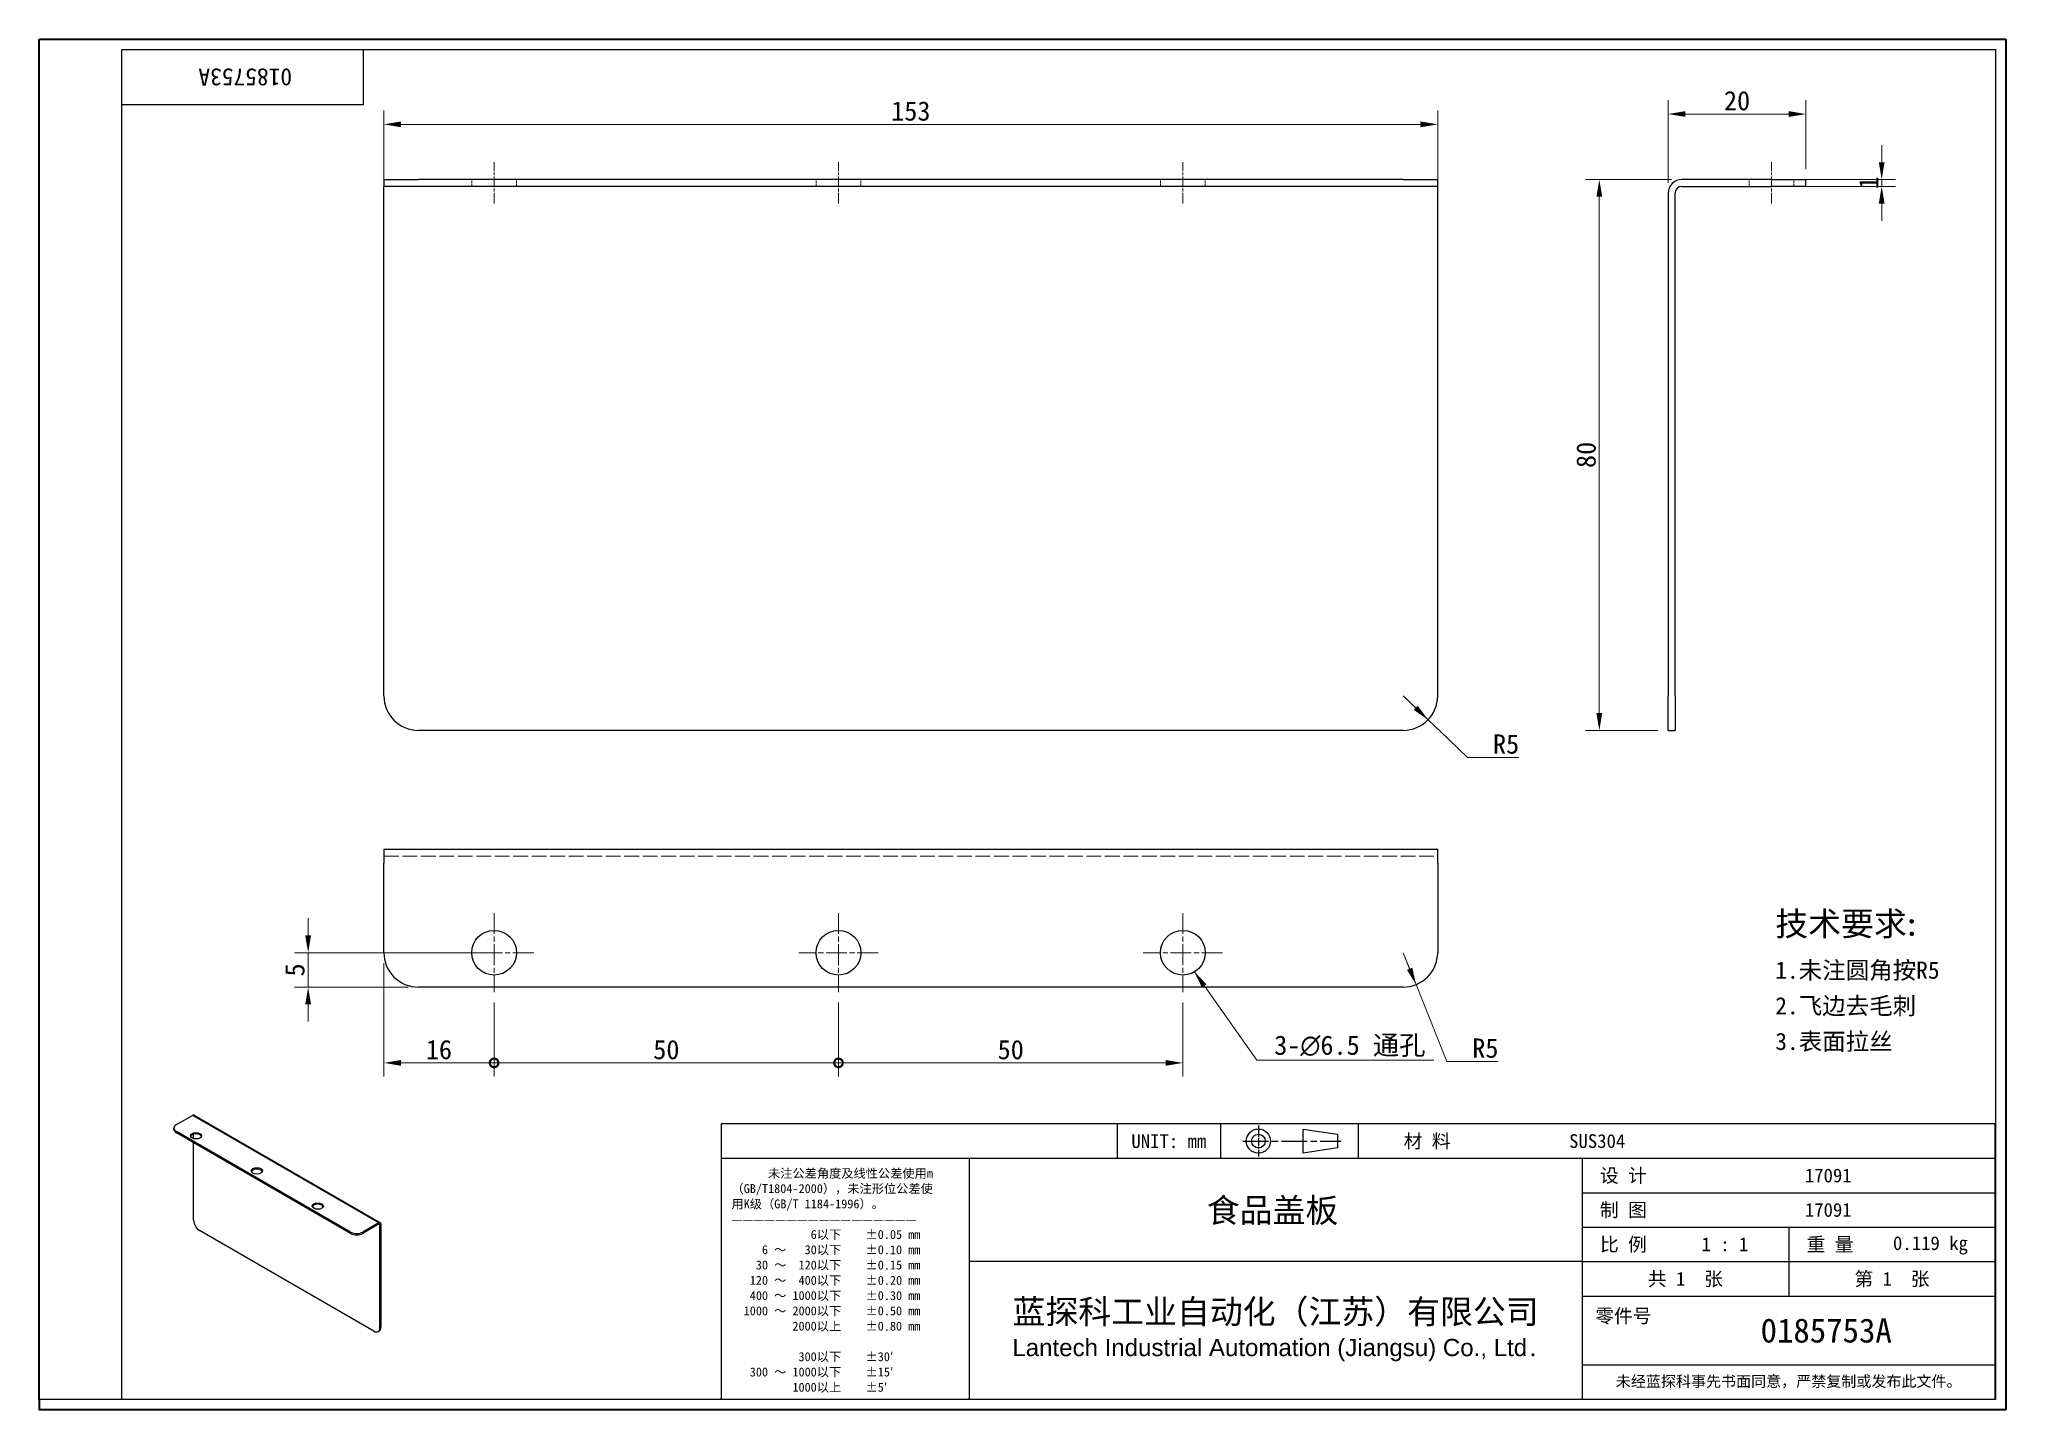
# Model space of a CAD drawing. Header units: millimetres. Extents: x 6 to 292, y 5 to 205.
import ezdxf
from ezdxf.enums import TextEntityAlignment as Align

# ---------------------------------------------------------------- set-up
doc = ezdxf.new("R2010")
doc.units = ezdxf.units.MM
doc.linetypes.add('CHAIN', pattern=[0.3543, 0.2362, -0.0295, 0.0591, -0.0295])
doc.linetypes.add('DASHED', pattern=[0.2067, 0.1654, -0.0413])
for name, color, linetype, lineweight in [('1', 7, 'Continuous', 18), ('可见 (ISO)', 7, 'Continuous', 25), ('可见窄的 (ISO)', 7, 'Continuous', 18), ('图框 (ISO)', 7, 'Continuous', 35), ('标题 (ISO)', 7, 'Continuous', 25)]:
    doc.layers.add(name, color=color, linetype=linetype, lineweight=lineweight)
for name, color, linetype, lineweight, true_color in [('中心标记 (ISO)', 1, 'CHAIN', 18, 0xff0000), ('中心线 (ISO)', 1, 'CHAIN', 18, 0xff0000), ('尺寸 (ISO)', 7, 'Continuous', 18, 0x008000), ('符号 (ISO)', 7, 'Continuous', 18, 0x008000), ('隐藏 (ISO)', 5, 'DASHED', 18, 0x0000ff)]:
    doc.layers.add(name, color=color, linetype=linetype, lineweight=lineweight, true_color=true_color)
doc.styles.add('文本样式164', font='SimSun.ttf')
doc.styles.add('文本样式165', font='SimSun.ttf')
doc.styles.add('文本样式74', font='SimSun.ttf')
doc.styles.add('最新国标', font='simfang.ttf')
doc.styles.add('注释文本 (ISO)', font='simfang.ttf')
doc.dimstyles.new('默认 (GB)', dxfattribs={"dimtxt": 2.8, "dimasz": 2.5, "dimexe": 2, "dimexo": 1.5, "dimgap": 0.5, "dimtad": 1, "dimtoh": 1, "dimdsep": 46, "dimtxsty": '最新国标', "dimcen": 0.09, "dimdle": 10, "dimclrd": 256, "dimclre": 256, "dimclrt": 256, "dimaunit": 1, "dimadec": 3, "dimazin": 2, "dimtfac": 0.535714, "dimtdec": 3, "dimtmove": 0, "dimatfit": 3, "dimfxl": 0, "dimtolj": 1, "dimlwd": -1, "dimlwe": -1, "dimarcsym": 0})
doc.dimstyles.new('默认 (GB)$7', dxfattribs={"dimtxt": 2.8, "dimasz": 2.5, "dimexe": 2, "dimexo": 1.5, "dimgap": 0.5, "dimtad": 1, "dimtoh": 1, "dimdsep": 46, "dimtxsty": '最新国标', "dimcen": 0.09, "dimdle": 10, "dimclrd": 256, "dimclre": 256, "dimclrt": 256, "dimaunit": 1, "dimadec": 3, "dimazin": 2, "dimtfac": 0.535714, "dimtdec": 3, "dimtmove": 0, "dimatfit": 3, "dimfxl": 0, "dimtolj": 1, "dimlwd": -1, "dimlwe": -1, "dimarcsym": 0})

# ---------------------------------------------------------------- blocks, each defined once
blk = doc.blocks.new('图框 最新国标')
at = {"layer": '图框 (ISO)'}
for p, q in [((6, 7), (6, 204.5)), ((6, 204.5), (291.5, 204.5)), ((291.5, 204.5), (291.5, 5.5)), ((6, 7), (6, 5.5)), ((6, 7), (6, 5.5)), ((291.5, 5.5), (6, 5.5))]:
    blk.add_line(p, q, dxfattribs=at)
at = {"layer": '图框 (ISO)', "color": 7, "linetype": 'Continuous', "lineweight": 25}
for p, q in [((18, 203), (290, 203)), ((18, 7), (18, 203)), ((18, 203), (290, 203)), ((53, 203), (53, 195)), ((290, 203), (290, 7)), ((290, 203), (290, 7)), ((53, 195), (18, 195)), ((290, 7), (6, 7)), ((290, 7), (18, 7))]:
    blk.add_line(p, q, dxfattribs=at)
at = {"layer": '图框 (ISO)', "style": '文本样式74'}
blk.add_attdef('零件代号_001', (42.7, 200.25), '', height=2.5, rotation=180, dxfattribs=at)
blk = doc.blocks.new('标题栏 最新国标')
at = {"layer": '标题 (ISO)'}
for p, q in [((381.98, -183.84), (196.98, -183.84)), ((196.98, -183.84), (196.98, -223.84)), ((254.48, -183.84), (254.48, -188.84)), ((269.48, -183.84), (269.48, -188.84)), ((281.48, -188.09), (281.48, -184.59)), ((281.48, -184.59), (286.48, -185.34)), ((286.48, -185.34), (286.48, -187.34)), ((289.48, -183.84), (289.48, -188.84)), ((381.98, -223.84), (381.98, -183.84)), ((383.48, -183.84), (383.48, -225.34)), ((286.48, -187.34), (281.48, -188.09)), ((196.98, -188.84), (381.98, -188.84)), ((232.98, -188.84), (232.98, -223.84)), ((321.98, -188.84), (321.98, -223.84)), ((321.98, -193.84), (381.98, -193.84)), ((321.98, -198.84), (381.98, -198.84)), ((351.98, -198.84), (351.98, -208.84)), ((321.98, -203.84), (232.98, -203.84)), ((321.98, -203.84), (381.98, -203.84)), ((321.98, -208.84), (381.98, -208.84)), ((321.98, -218.84), (381.98, -218.84)), ((196.98, -223.84), (381.98, -223.84)), ((383.48, -225.34), (196.98, -225.34))]:
    blk.add_line(p, q, dxfattribs=at)
at = {"layer": '标题 (ISO)', "linetype": 'CHAIN', "ltscale": 5.000333}
blk.add_line((274.98, -184.09), (274.98, -188.59), dxfattribs=at)
at = {"layer": '标题 (ISO)', "linetype": 'CHAIN', "ltscale": 15.834605}
blk.add_line((272.73, -186.34), (286.98, -186.34), dxfattribs=at)
at = {"layer": '标题 (ISO)'}
for radius in [1.75, 1]:
    blk.add_circle((274.98, -186.34), radius, dxfattribs=at)
at = {"layer": '1', "style": '文本样式164'}
for s, p in [('UNIT: mm', (261.98, -186.34)), ('材 料', (299.48, -186.34)), ('设 计', (327.98, -191.34)), ('制 图', (327.98, -196.34)), ('比 例', (327.98, -201.34)), ('重 量', (357.98, -201.34)), ('共 1  张', (336.98, -206.34)), ('第 1  张', (366.98, -206.34))]:
    blk.add_text(s, height=2, dxfattribs=at).set_placement(p, align=Align.MIDDLE_CENTER)
at = {"layer": '标题 (ISO)', "style": '注释文本 (ISO)'}
for s, insert, char_height, attachment_point, line_spacing_factor in [('\\fSimSun|b0|i0;{\\H1.3000;      未注公差角度及线性公差使用m\\P}\\fSimSun|b0|i0;{\\H1.3000;（GB/T1804-2000），未注形位公差使\\P}\\fSimSun|b0|i0;{\\H1.3000;用K级（GB/T 1184-1996）。\\P}\\fSimSun|b0|i0;{\\H1.3000;—————————————————\\P}\\fSimSun|b0|i0;{\\H1.3000;             6以下    ±0.05 mm\\P}\\fSimSun|b0|i0;{\\H1.3000;     6 ～   30以下    ±0.10 mm\\P}\\fSimSun|b0|i0;{\\H1.3000;    30 ～  120以下    ±0.15 mm\\P}\\fSimSun|b0|i0;{\\H1.3000;   120 ～  400以下    ±0.20 mm\\P}\\fSimSun|b0|i0;{\\H1.3000;   400 ～ 1000以下    ±0.30 mm\\P}\\fSimSun|b0|i0;{\\H1.3000;  1000 ～ 2000以下    ±0.50 mm\\P}\\fSimSun|b0|i0;{\\H1.3000;          2000以上    ±0.80 mm\\P}\\fSimSun|b0|i0;{\\H1.3000;\\P}\\fSimSun|b0|i0;{\\H1.3000;           300以下    ±30′\\P}\\fSimSun|b0|i0;{\\H1.3000;   300 ～ 1000以下    ±15′\\P}\\fSimSun|b0|i0;{\\H1.3000;          1000以上    ±5′}', (198.48, -206.63), 1.3, 4, 1.023913), ('{\\fMicrosoft YaHei|b0|i0|c134|p34;\\H1.75x;蓝探科工业自动化（江苏）有限公司\\P\\fArial|b0|i0|c0|p34;\\H0.71429x;Lantech Industrial Automation (Jiangsu) Co., Ltd\\fFangSong|b0|i0|c134|p49;.\\H1.15195x; }', (277.48, -213.84), 2, 5, 0.978695)]:
    blk.add_mtext(s, dxfattribs=dict(at, insert=insert, char_height=char_height, attachment_point=attachment_point, line_spacing_factor=line_spacing_factor))
at = {"layer": '标题 (ISO)', "attachment_point": 5, "style": '注释文本 (ISO)'}
for s, insert, char_height in [('\\fFangSong|b0|i0;零件号', (327.98, -211.84), 2), ('\\fSimSun|b0|i0;{\\H1.6000;未经蓝探科事先书面同意，严禁复制或发布此文件。}', (351.98, -221.34), 1.6)]:
    blk.add_mtext(s, dxfattribs=dict(at, insert=insert, char_height=char_height))
at = {"layer": '标题 (ISO)'}
for tag, p, height, style in [('材料_001', (320.09, -187.33), 2, '注释文本 (ISO)'), ('设计人_001', (354.32, -192.33), 2, '注释文本 (ISO)'), ('库存编号_001', (267.49, -198.14), 3.5, '文本样式165'), ('设计人_001', (354.32, -197.33), 2, '注释文本 (ISO)'), ('视图比例_001', (339.32, -202.33), 2, '注释文本 (ISO)'), ('质量\\P3;_001', (367.12, -202.16), 2, '注释文本 (ISO)'), ('零件代号_001', (347.9, -215.59), 3.5, '文本样式165')]:
    blk.add_attdef(tag, p, '', height=height, dxfattribs=dict(at, style=style))
blk = doc.blocks.new('*D5')
at = {"layer": 'Defpoints', "color": 0, "transparency": 16777216}
for p in [(262.5, 193.65), (262.5, 184.15), (242.5, 182.15)]:
    blk.add_point(p, dxfattribs=at)
at = {"layer": '尺寸 (ISO)', "color": 116, "true_color": 0x00803f, "transparency": 16777216}
for p, q in [((242.5, 183.65), (242.5, 195.65)), ((262.5, 185.65), (262.5, 195.65)), ((245, 193.65), (260, 193.65))]:
    blk.add_line(p, q, dxfattribs=at)
for points in [[(245, 194.07), (245, 193.23), (242.5, 193.65)], [(260, 194.07), (260, 193.23), (262.5, 193.65)]]:
    blk.add_solid(points, dxfattribs=at)
at = {"layer": '尺寸 (ISO)', "transparency": 16777216, "insert": (252.5, 195.57), "char_height": 2.8, "attachment_point": 5, "style": '最新国标'}
blk.add_mtext('\\A1;20', dxfattribs=at)
blk = doc.blocks.new('*D6')
at = {"layer": 'Defpoints', "color": 0, "transparency": 16777216}
for p in [(209.03, 192.15), (56.03, 182.15), (209.03, 182.15)]:
    blk.add_point(p, dxfattribs=at)
at = {"layer": '尺寸 (ISO)', "color": 116, "true_color": 0x00803f, "transparency": 16777216}
for p, q in [((56.03, 183.65), (56.03, 194.15)), ((209.03, 183.65), (209.03, 194.15)), ((58.53, 192.15), (206.53, 192.15))]:
    blk.add_line(p, q, dxfattribs=at)
for points in [[(58.53, 192.57), (58.53, 191.73), (56.03, 192.15)], [(206.53, 192.57), (206.53, 191.73), (209.03, 192.15)]]:
    blk.add_solid(points, dxfattribs=at)
at = {"layer": '尺寸 (ISO)', "transparency": 16777216, "insert": (132.53, 194.07), "char_height": 2.8, "attachment_point": 5, "style": '最新国标'}
blk.add_mtext('\\A1;153', dxfattribs=at)
blk = doc.blocks.new('*D7')
at = {"layer": 'Defpoints', "color": 0, "transparency": 16777216}
for p in [(244.5, 184.15), (232.5, 104.15), (242.5, 104.15)]:
    blk.add_point(p, dxfattribs=at)
at = {"layer": '尺寸 (ISO)', "color": 116, "true_color": 0x00803f, "transparency": 16777216}
for p, q in [((243, 184.15), (230.5, 184.15)), ((232.5, 181.65), (232.5, 106.65)), ((241, 104.15), (230.5, 104.15))]:
    blk.add_line(p, q, dxfattribs=at)
for points in [[(232.08, 181.65), (232.92, 181.65), (232.5, 184.15)], [(232.08, 106.65), (232.92, 106.65), (232.5, 104.15)]]:
    blk.add_solid(points, dxfattribs=at)
at = {"layer": '尺寸 (ISO)', "transparency": 16777216, "insert": (230.59, 144.15), "char_height": 2.8, "attachment_point": 5, "rotation": 90, "style": '最新国标'}
blk.add_mtext('\\A1;80', dxfattribs=at)
blk = doc.blocks.new('*D8')
at = {"layer": 'Defpoints', "color": 0, "transparency": 16777216}
for p in [(257.5, 184.15), (257.5, 183.15), (273.5, 183.15)]:
    blk.add_point(p, dxfattribs=at)
at = {"layer": '尺寸 (ISO)', "color": 116, "true_color": 0x00803f, "transparency": 16777216}
for p, q in [((273.5, 186.65), (273.5, 189.15)), ((259, 184.15), (275.5, 184.15)), ((259, 183.15), (275.5, 183.15)), ((273.5, 184.15), (273.5, 183.15)), ((273.5, 180.65), (273.5, 178.15))]:
    blk.add_line(p, q, dxfattribs=at)
for points in [[(273.08, 186.65), (273.92, 186.65), (273.5, 184.15)], [(273.08, 180.65), (273.92, 180.65), (273.5, 183.15)]]:
    blk.add_solid(points, dxfattribs=at)
at = {"layer": '尺寸 (ISO)', "transparency": 16777216, "insert": (271.6, 183.65), "char_height": 2.8, "attachment_point": 5, "rotation": 90, "style": '最新国标'}
blk.add_mtext('\\A1;1', dxfattribs=at)
blk = doc.blocks.new('*D9')
at = {"layer": 'Defpoints', "color": 0, "transparency": 16777216}
for p in [(204.03, 109.15), (207.65, 105.69)]:
    blk.add_point(p, dxfattribs=at)
at = {"layer": '尺寸 (ISO)', "color": 116, "true_color": 0x00803f, "transparency": 16777216}
for p, q in [((204.03, 109.15), (207.65, 105.69)), ((205.84, 107.42), (204.03, 109.15)), ((207.65, 105.69), (209.45, 103.97)), ((213.36, 100.23), (209.45, 103.97)), ((220.81, 100.23), (213.36, 100.23))]:
    blk.add_line(p, q, dxfattribs=at)
blk.add_solid([(206.13, 107.72), (205.55, 107.12), (207.65, 105.69)], dxfattribs=at)
at = {"layer": '尺寸 (ISO)', "transparency": 16777216, "insert": (218.96, 102.14), "char_height": 2.8, "attachment_point": 5, "style": '最新国标'}
blk.add_mtext('\\A1;R5', dxfattribs=at)
blk = doc.blocks.new('_DotSmall')
at = {"color": 0, "linetype": 'ByBlock', "const_width": 0.5}
blk.add_lwpolyline([(-0.0625, 0, 1), (0.0625, 0, 1)], format="xyb", close=True, dxfattribs=at)
blk = doc.blocks.new('*D10')
at = {"layer": 'Defpoints', "color": 0, "transparency": 16777216}
for p in [(56.03, 71.86), (72.03, 66.11), (72.03, 55.86)]:
    blk.add_point(p, dxfattribs=at)
at = {"layer": '尺寸 (ISO)', "color": 116, "true_color": 0x00803f, "transparency": 16777216}
for p, q in [((56.03, 70.36), (56.03, 53.86)), ((72.03, 64.61), (72.03, 53.86)), ((58.53, 55.86), (72.03, 55.86))]:
    blk.add_line(p, q, dxfattribs=at)
blk.add_solid([(58.53, 56.28), (58.53, 55.44), (56.03, 55.86)], dxfattribs=at)
at = {"layer": '尺寸 (ISO)', "color": 116, "true_color": 0x00803f, "transparency": 16777216, "xscale": 2.5, "yscale": 2.5, "zscale": 2.5}
blk.add_blockref('_DotSmall', (72.03, 55.86), dxfattribs=at)
at = {"layer": '尺寸 (ISO)', "transparency": 16777216, "insert": (64.02, 57.77), "char_height": 2.8, "attachment_point": 5, "style": '最新国标'}
blk.add_mtext('\\A1;16', dxfattribs=at)
blk = doc.blocks.new('*D12')
at = {"layer": 'Defpoints', "color": 0, "transparency": 16777216}
for p in [(72.03, 66.11), (122.03, 66.11), (122.03, 55.86)]:
    blk.add_point(p, dxfattribs=at)
at = {"layer": '尺寸 (ISO)', "color": 116, "true_color": 0x00803f, "transparency": 16777216}
for p, q in [((72.03, 64.61), (72.03, 53.86)), ((122.03, 64.61), (122.03, 53.86)), ((72.03, 55.86), (122.03, 55.86))]:
    blk.add_line(p, q, dxfattribs=at)
at = {"layer": '尺寸 (ISO)', "color": 116, "true_color": 0x00803f, "transparency": 16777216, "xscale": 2.5, "yscale": 2.5, "zscale": 2.5, "rotation": 180}
blk.add_blockref('_DotSmall', (72.03, 55.86), dxfattribs=at)
at = {"layer": '尺寸 (ISO)', "color": 116, "true_color": 0x00803f, "transparency": 16777216, "xscale": 2.5, "yscale": 2.5, "zscale": 2.5}
blk.add_blockref('_DotSmall', (122.03, 55.86), dxfattribs=at)
at = {"layer": '尺寸 (ISO)', "transparency": 16777216, "insert": (97.04, 57.77), "char_height": 2.8, "attachment_point": 5, "style": '最新国标'}
blk.add_mtext('\\A1;50', dxfattribs=at)
blk = doc.blocks.new('*D13')
at = {"layer": 'Defpoints', "color": 0, "transparency": 16777216}
for p in [(122.03, 66.11), (172.03, 66.11), (172.03, 55.86)]:
    blk.add_point(p, dxfattribs=at)
at = {"layer": '尺寸 (ISO)', "color": 116, "true_color": 0x00803f, "transparency": 16777216}
for p, q in [((122.03, 64.61), (122.03, 53.86)), ((172.03, 64.61), (172.03, 53.86)), ((122.03, 55.86), (169.53, 55.86))]:
    blk.add_line(p, q, dxfattribs=at)
blk.add_solid([(169.53, 56.28), (169.53, 55.44), (172.03, 55.86)], dxfattribs=at)
at = {"layer": '尺寸 (ISO)', "color": 116, "true_color": 0x00803f, "transparency": 16777216, "xscale": 2.5, "yscale": 2.5, "zscale": 2.5, "rotation": 180}
blk.add_blockref('_DotSmall', (122.03, 55.86), dxfattribs=at)
at = {"layer": '尺寸 (ISO)', "transparency": 16777216, "insert": (147.04, 57.77), "char_height": 2.8, "attachment_point": 5, "style": '最新国标'}
blk.add_mtext('\\A1;50', dxfattribs=at)
blk = doc.blocks.new('*D14')
at = {"layer": 'Defpoints', "color": 0, "transparency": 16777216}
for p in [(204.03, 71.86), (205.89, 67.22)]:
    blk.add_point(p, dxfattribs=at)
at = {"layer": '尺寸 (ISO)', "color": 116, "true_color": 0x00803f, "transparency": 16777216}
for p, q in [((204.03, 71.86), (205.89, 67.22)), ((204.96, 69.54), (204.03, 71.86)), ((205.89, 67.22), (206.82, 64.9)), ((210.36, 56.06), (206.82, 64.9)), ((217.81, 56.06), (210.36, 56.06))]:
    blk.add_line(p, q, dxfattribs=at)
blk.add_solid([(205.35, 69.69), (204.57, 69.38), (205.89, 67.22)], dxfattribs=at)
at = {"layer": '尺寸 (ISO)', "transparency": 16777216, "insert": (215.95, 57.98), "char_height": 2.8, "attachment_point": 5, "style": '最新国标'}
blk.add_mtext('\\A1;R5', dxfattribs=at)
blk = doc.blocks.new('*D15')
at = {"layer": 'Defpoints', "color": 0, "transparency": 16777216}
for p in [(72.03, 71.86), (45.03, 66.86), (61.03, 66.86)]:
    blk.add_point(p, dxfattribs=at)
at = {"layer": '尺寸 (ISO)', "color": 116, "true_color": 0x00803f, "transparency": 16777216}
for p, q in [((45.03, 74.36), (45.03, 76.86)), ((70.53, 71.86), (43.03, 71.86)), ((45.03, 71.86), (45.03, 66.86)), ((59.53, 66.86), (43.03, 66.86)), ((45.03, 64.36), (45.03, 61.86))]:
    blk.add_line(p, q, dxfattribs=at)
for points in [[(44.61, 74.36), (45.45, 74.36), (45.03, 71.86)], [(44.61, 64.36), (45.45, 64.36), (45.03, 66.86)]]:
    blk.add_solid(points, dxfattribs=at)
at = {"layer": '尺寸 (ISO)', "transparency": 16777216, "insert": (43.12, 69.36), "char_height": 2.8, "attachment_point": 5, "rotation": 90, "style": '最新国标'}
blk.add_mtext('\\A1;5', dxfattribs=at)

msp = doc.modelspace()

# ---------------------------------------------------------------- linework, layer by layer
at = {"layer": '中心标记 (ISO)', "ltscale": 12.778786}
for p, q in [((72.0313, 77.6089), (72.0313, 66.1089)), ((122.0313, 77.6089), (122.0313, 66.1089)), ((172.0313, 77.6089), (172.0313, 66.1089)), ((77.7813, 71.8589), (66.2813, 71.8589)), ((127.7813, 71.8589), (116.2813, 71.8589)), ((177.7813, 71.8589), (166.2813, 71.8589))]:
    msp.add_line(p, q, dxfattribs=at)
at = {"layer": '中心线 (ISO)', "ltscale": 6.667144}
for p, q in [((72.0313, 180.649), (72.0313, 186.649)), ((122.0313, 180.649), (122.0313, 186.649)), ((172.0313, 180.649), (172.0313, 186.649)), ((257.5015, 180.649), (257.5015, 186.649))]:
    msp.add_line(p, q, dxfattribs=at)
at = {"layer": '可见 (ISO)'}
for p, q in [((56.0313, 184.149), (61.0313, 184.149)), ((56.0313, 184.149), (56.0313, 183.149)), ((61.0313, 183.149), (56.0313, 183.149)), ((56.0313, 182.149), (56.0313, 183.149)), ((204.0313, 184.149), (61.0313, 184.149)), ((204.0313, 183.149), (61.0313, 183.149)), ((204.0313, 184.149), (209.0313, 184.149)), ((209.0313, 183.149), (204.0313, 183.149)), ((209.0313, 183.149), (209.0313, 184.149)), ((209.0313, 182.149), (209.0313, 183.149)), ((257.5015, 184.149), (244.5015, 184.149)), ((244.5015, 183.149), (257.5015, 183.149)), ((257.5015, 184.149), (262.5015, 184.149)), ((262.5015, 183.149), (257.5015, 183.149)), ((262.5015, 183.149), (262.5015, 184.149)), ((56.0313, 109.149), (56.0313, 182.149)), ((209.0313, 109.149), (209.0313, 182.149)), ((242.5015, 182.149), (242.5015, 109.149)), ((243.5015, 109.149), (243.5015, 182.149)), ((242.5015, 104.149), (242.5015, 109.149)), ((243.5015, 109.149), (243.5015, 104.149)), ((204.0313, 104.149), (61.0313, 104.149)), ((242.5015, 104.149), (243.5015, 104.149)), ((209.0313, 86.8589), (56.0313, 86.8589)), ((56.0313, 86.8589), (56.0313, 84.8589)), ((209.0313, 84.8589), (209.0313, 86.8589)), ((56.0313, 71.8589), (56.0313, 84.8589)), ((209.0313, 84.8589), (209.0313, 71.8589)), ((204.0313, 66.8589), (61.0313, 66.8589)), ((25.5521, 46.1971), (25.5521, 46.4013)), ((25.9182, 46.9116), (28.2163, 48.2384)), ((51.1973, 31.2961), (25.9182, 45.891)), ((51.1973, 31.092), (25.9182, 45.6868)), ((28.4663, 48.2632), (55.5132, 32.6477)), ((28.3931, 44.8562), (28.3931, 45.4968)), ((28.3931, 33.0311), (28.3931, 44.258)), ((54.5561, 16.9053), (29.277, 31.5002)), ((55.2632, 32.6229), (52.9651, 31.2961)), ((55.2632, 32.4188), (52.9651, 31.092)), ((55.44, 17.4156), (55.44, 32.3167)), ((55.6167, 17.5177), (55.6167, 32.4188)), ((55.1811, 16.8434), (55.3578, 16.9455))]:
    msp.add_line(p, q, dxfattribs=at)
for centre in [(72.0313, 71.8589), (122.0313, 71.8589), (172.0313, 71.8589)]:
    msp.add_circle(centre, 3.25, dxfattribs=at)
for centre, radius, start, end in [((244.5015, 182.149), 2, 90, 180), ((244.5015, 182.149), 1, 90, 180), ((61.0313, 109.149), 5, 180, 270), ((204.0313, 109.149), 5, 270, 0), ((61.0313, 71.8589), 5, 180, 270), ((204.0313, 71.8589), 5, 270, 0)]:
    msp.add_arc(centre, radius, start, end, dxfattribs=at)
for centre, major_axis, start_param, end_param in [((26.8021, 46.4013), (-1.25, 0), 5.49778714, 7.06858347), ((26.8021, 46.1971), (-1.25, 0), 0, 0.78539816), ((28.2163, 47.8301), (0.25, 0.433), 0, 0.78539816), ((28.7467, 45.0745), (0.8125, 0), 0.21932549, 2.92226717), ((37.5855, 39.9714), (0.8125, 0), 0.21932549, 2.92226717), ((46.4243, 34.8683), (0.8125, 0), 0.21932549, 2.92226717), ((29.277, 32.5208), (-0.625, 1.0825), 0.78539816, 2.35619449), ((55.2632, 32.2146), (0.25, 0.433), 5.49778714, 7.06858347), ((55.2632, 32.2146), (0.125, 0.2165), 5.49778714, 7.06858347), ((52.0812, 31.8064), (-1.25, 0), 0.78539816, 2.35619449), ((52.0812, 31.6023), (1.25, 0), 3.92699082, 5.49778714), ((54.5561, 17.926), (0.625, -1.0825), 5.49778714, 7.06858347), ((54.7328, 18.028), (0.625, -1.0825), 0, 0.78539816)]:
    msp.add_ellipse(centre, major_axis=major_axis, ratio=0.57735027, start_param=start_param, end_param=end_param, dxfattribs=at)
for centre in [(28.7467, 45.2786), (37.5855, 40.1755), (46.4243, 35.0724)]:
    msp.add_ellipse(centre, major_axis=(-0.8125, 0), ratio=0.57735027, dxfattribs=at)
at = {"layer": '可见窄的 (ISO)'}
for p, q in [((25.9182, 45.6868), (25.9182, 45.891)), ((55.2632, 32.6229), (28.2163, 48.2384)), ((55.2632, 32.4188), (55.2632, 32.6229)), ((55.2632, 32.4188), (55.44, 32.3167)), ((55.44, 32.3167), (55.6167, 32.4188)), ((51.1973, 31.2961), (51.1973, 31.092)), ((52.9651, 31.092), (52.9651, 31.2961)), ((55.6167, 17.5177), (55.44, 17.4156))]:
    msp.add_line(p, q, dxfattribs=at)
at = {"layer": '隐藏 (ISO)', "ltscale": 1.904597}
for p, q in [((68.7813, 183.149), (68.7813, 184.149)), ((75.2813, 183.149), (75.2813, 184.149)), ((118.7813, 183.149), (118.7813, 184.149)), ((125.2813, 183.149), (125.2813, 184.149)), ((168.7813, 183.149), (168.7813, 184.149)), ((175.2813, 183.149), (175.2813, 184.149)), ((254.2515, 183.149), (254.2515, 184.149)), ((260.7515, 183.149), (260.7515, 184.149))]:
    msp.add_line(p, q, dxfattribs=at)
at = {"layer": '隐藏 (ISO)', "ltscale": 12.986021}
msp.add_line((56.0313, 85.8589), (209.0313, 85.8589), dxfattribs=at)

# ---------------------------------------------------------------- block references
msp.add_blockref('图框 最新国标', (0, 0)).add_auto_attribs({'零件代号_001': '0185753A'})
ref = msp.add_blockref('标题栏 最新国标', (-91.9825, 230.8443))
ref.add_attrib('零件代号_001', '0185753A', (255.9204, 15.25), dxfattribs={"layer": '标题 (ISO)', "height": 3.5, "style": '文本样式165'})
ref.add_attrib('库存编号_001', '食品盖板', (175.5084, 32.7011), dxfattribs={"layer": '标题 (ISO)', "height": 3.5, "style": '文本样式165'})
ref.add_attrib('质量\\P3;_001', '0.119 kg', (275.1371, 28.6829), dxfattribs={"layer": '标题 (ISO)', "height": 2, "style": '注释文本 (ISO)'})
ref.add_attrib('视图比例_001', '1 : 1', (247.3371, 28.5171), dxfattribs={"layer": '标题 (ISO)', "height": 2, "style": '注释文本 (ISO)'})
ref.add_attrib('设计人_001', '17091', (262.3371, 38.5114), dxfattribs={"layer": '标题 (ISO)', "height": 2, "style": '注释文本 (ISO)'})
ref.add_attrib('设计人_001', '17091', (262.3371, 33.5114), dxfattribs={"layer": '标题 (ISO)', "height": 2, "style": '注释文本 (ISO)'})
ref.add_attrib('材料_001', 'SUS304', (228.1114, 43.5114), dxfattribs={"layer": '标题 (ISO)', "height": 2, "style": '注释文本 (ISO)'})

# ---------------------------------------------------------------- texts
at = {"layer": '符号 (ISO)'}
for s, insert, char_height, width, attachment_point, line_spacing_factor, style in [('{\\H1.75x;技术要求\\fCalibri|b0|i0|c0|p34;:\\fFangSong|b0|i0|c134|p49;\\P\\H0.71429x;1.未注圆角按R5\\P2.飞边去毛刺\\P3.表面拉丝}', (258.0488, 67.6377), 2, 26.198831, 4, 1.240703, '注释文本 (ISO)'), ('3-\\fAIGDT|b0|i0;{\\H2.8000;n}\\fFangSong|b0|i0;{\\H2.8000;6.5 通孔}', (185.2898, 56.7265), 2.8, 24.337871, 7, 0.49, '最新国标')]:
    msp.add_mtext(s, dxfattribs=dict(at, insert=insert, char_height=char_height, width=width, attachment_point=attachment_point, line_spacing_factor=line_spacing_factor, style=style))

# ---------------------------------------------------------------- dimensions: what is measured, and where the dimension line sits
at = {"layer": '尺寸 (ISO)', "color": 116, "true_color": 0x00803f}
for base, p1, p2, angle, override, picture, middle in [((262.5015, 193.649), (242.5015, 182.149), (262.5015, 184.149), 180, {"dimgap": 0.5, "dimtoh": 0, "dimdec": 2, "dimtol": 0, "dimlim": 0, "dimtp": 0, "dimtm": 0, "dimtdec": 3, "dimtofl": 0, "dimatfit": 1}, '*D5', (252.5015, 193.649)), ((273.5015, 183.149), (257.5015, 184.149), (257.5015, 183.149), 90, {"dimgap": 0.5, "dimtoh": 0, "dimdec": 2, "dimtol": 0, "dimlim": 0, "dimtp": 0, "dimtm": 0, "dimtdec": 3, "dimtofl": 1, "dimatfit": 1}, '*D8', (273.5015, 183.649)), ((232.5015, 104.149), (244.5015, 184.149), (242.5015, 104.149), 90, {"dimgap": 0.5, "dimtoh": 0, "dimdec": 2, "dimtol": 0, "dimlim": 0, "dimtp": 0, "dimtm": 0, "dimtdec": 3, "dimtofl": 0, "dimatfit": 1}, '*D7', (232.5015, 144.149)), ((45.0313, 66.8589), (72.0313, 71.8589), (61.0313, 66.8589), 90, {"dimgap": 0.5, "dimtoh": 0, "dimdec": 2, "dimtol": 0, "dimlim": 0, "dimtp": 0, "dimtm": 0, "dimtdec": 3, "dimtofl": 1, "dimatfit": 1}, '*D15', (45.0313, 69.3589)), ((72.0313, 55.8589), (56.0313, 71.8589), (72.0313, 66.1089), 180, {"dimgap": 0.5, "dimtoh": 0, "dimdec": 2, "dimblk2": 'DotSmall', "dimsah": 1, "dimdle": 0, "dimtol": 0, "dimlim": 0, "dimtp": 0, "dimtm": 0, "dimtdec": 3, "dimtofl": 0, "dimatfit": 1}, '*D10', (64.0213, 55.8589)), ((122.0313, 55.8589), (72.0313, 66.1089), (122.0313, 66.1089), 180, {"dimgap": 0.5, "dimtoh": 0, "dimdec": 2, "dimblk1": 'DotSmall', "dimblk2": 'DotSmall', "dimsah": 1, "dimdle": 0, "dimtol": 0, "dimlim": 0, "dimtp": 0, "dimtm": 0, "dimtdec": 3, "dimtofl": 0, "dimatfit": 1}, '*D12', (97.0413, 55.8589)), ((172.0313, 55.8589), (122.0313, 66.1089), (172.0313, 66.1089), 180, {"dimgap": 0.5, "dimtoh": 0, "dimdec": 2, "dimblk1": 'DotSmall', "dimsah": 1, "dimdle": 0, "dimtol": 0, "dimlim": 0, "dimtp": 0, "dimtm": 0, "dimtdec": 3, "dimtofl": 0, "dimatfit": 1}, '*D13', (147.0413, 55.8589))]:
    dim = msp.add_linear_dim(base=base, p1=p1, p2=p2, angle=angle, dimstyle='默认 (GB)', override=override, dxfattribs=at)
    dim.commit()
    dim.dimension.update_dxf_attribs({"geometry": picture, "text_midpoint": middle, "dimtype": 160})
dim = msp.add_linear_dim(base=(209.0313, 192.149), p1=(56.0313, 182.149), p2=(209.0313, 182.149), dimstyle='默认 (GB)', override={"dimgap": 0.5, "dimtoh": 0, "dimdec": 2, "dimtol": 0, "dimlim": 0, "dimtp": 0, "dimtm": 0, "dimtdec": 3, "dimtofl": 0, "dimatfit": 1}, dxfattribs=at)
dim.commit()
dim.dimension.update_dxf_attribs({"geometry": '*D6', "text_midpoint": (132.5313, 192.149), "dimtype": 160})
for center, mpoint, picture, middle in [((204.0313, 109.149), (207.6454, 105.6938), '*D9', (218.9588, 100.2275)), ((204.0313, 71.8589), (205.8895, 67.217), '*D14', (215.951, 56.0612))]:
    dim = msp.add_radius_dim(center=center, mpoint=mpoint, dimstyle='默认 (GB)', override={"dimgap": 0.5, "dimtih": 1, "dimdec": 2, "dimlfac": 1, "dimcen": 0, "dimtol": 0, "dimlim": 0, "dimtp": 0, "dimtm": 0, "dimtdec": 3}, dxfattribs=at)
    dim.commit()
    dim.dimension.update_dxf_attribs({"geometry": picture, "text_midpoint": middle, "dimtype": 164})

# ---------------------------------------------------------------- leaders
at = {"layer": '符号 (ISO)', "annotation_type": 0, "has_hookline": 1, "hookline_direction": 0, "text_width": 23.177}
msp.add_leader([(173.7006, 69.0703), (182.7898, 56.2598), (185.2898, 56.2598)], dimstyle='默认 (GB)$7', override={"dimgap": 0, "dimtad": 1}, dxfattribs=at)

doc.saveas('drawing.dxf')
